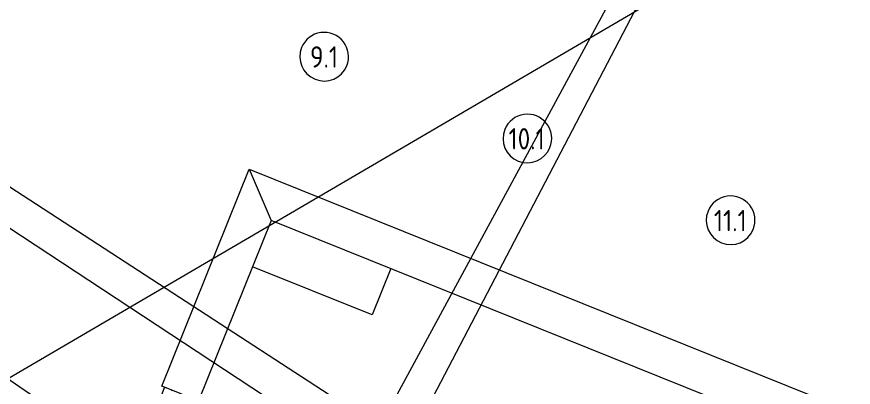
# Model space of a CAD drawing. Header units: millimetres. Extents: x -584918 to 2941280, y 3000189 to 4229862.
# Drawn here: x 187649 to 201394, y 3855939 to 3862035 of the extents above; entities that cross this region are included whole.
import ezdxf

# ---------------------------------------------------------------- set-up
doc = ezdxf.new("R2010")
doc.units = ezdxf.units.MM
for name, color, linetype, lineweight in [('Ограждение', 7, 'Continuous', 0), ('Оси', 7, 'Continuous', 0), ('Перекрытие', 7, 'Continuous', 0), ('Стены наружные', 7, 'Continuous', 0), ('Стены отделка', 7, 'Continuous', 0), ('экспертиза ДУ', 1, 'Continuous', 0), ('экспертиза ДУ пояснения', 6, 'Continuous', 0)]:
    doc.layers.add(name, color=color, linetype=linetype, lineweight=lineweight)
doc.styles.add('GOST Common', font='', dxfattribs={"width": 0.9, "height": 700})
doc.styles.get('GOST Common').set_extended_font_data('GOST Common')

# ---------------------------------------------------------------- blocks, each defined once
blk = doc.blocks.new('Ограждение - Ограждение-7956331-АР Этаж 02')
at = {"layer": 'Ограждение'}
for p, q in [((6001, 31542), (7440, 35113)), ((7440, 35113), (29781, 26110)), ((7440, 35113), (7800, 34267)), ((7800, 34267), (6604, 31299)), ((29131, 25671), (7800, 34267)), ((6047, 31523), (6001, 31542))]:
    blk.add_line(p, q, dxfattribs=at)
blk = doc.blocks.new('Ось сетки - Круг_Ø8 мм-6577-АР Этаж 02')
at = {"layer": 'Оси'}
for start, end in [(360, 180), (180, 360)]:
    blk.add_arc((0, 0), 4, start, end, dxfattribs=at)

msp = doc.modelspace()

# ---------------------------------------------------------------- hatches: boundary and pattern name
at = {"layer": 'Стены наружные'}
h = msp.add_hatch(dxfattribs=at)
h.set_pattern_fill('FP_17', color=256, style=0, pattern_type=2)
h.set_pattern_definition([(45, (184030.3, 3824416.36), (-235.7317, 235.7317), []), (45, (184187.46, 3824416.36), (-235.7317, 235.7317), [])])
h.paths.add_polyline_path([(190808.995, 3855635.949), (190811.986, 3855643.369), (190077.391, 3855939.4), (190074.4, 3855931.98), (190798.003, 3855640.379)])

# ---------------------------------------------------------------- linework, layer by layer
at = {"layer": 'Перекрытие'}
for p, q in [((193489.829, 3857130.223), (191523.489, 3857922.629)), ((193796.326, 3857890.789), (193489.829, 3857130.223))]:
    msp.add_line(p, q, dxfattribs=at)
at = {"layer": 'Стены отделка'}
for p, q in [((190077.391, 3855939.4), (189441.971, 3854362.618)), ((190819.406, 3855640.379), (190077.391, 3855939.4))]:
    msp.add_line(p, q, dxfattribs=at)
at = {"layer": 'экспертиза ДУ'}
for points in [[(198970.166, 3848178.875), (103297.279, 3914078.128)], [(206393.311, 3846119.358), (103297.279, 3914078.128)], [(103297.279, 3914078.128), (207300.809, 3846367.657)]]:
    msp.add_lwpolyline(points, dxfattribs=at)
at = {"layer": 'экспертиза ДУ пояснения'}
for points in [[(187713.406, 3844388.766), (211227.026, 3887861.872)], [(211227.026, 3887861.872), (188562.831, 3844431.723)], [(179530.743, 3851415.105), (236948.973, 3885060.627)]]:
    msp.add_lwpolyline(points, dxfattribs=at)

# ---------------------------------------------------------------- block references
at = {"layer": 'Ограждение'}
msp.add_blockref('Ограждение - Ограждение-7956331-АР Этаж 02', (184030.304, 3824416.364), dxfattribs=at)
at = {"layer": 'Оси', "xscale": 99.99999999999994, "yscale": 99.99999999999994, "zscale": 99.99999999999994, "rotation": 338.0513009164571}
for p in [(192700.059, 3861377.343), (196039.127, 3860031.748), (199378.195, 3858686.154)]:
    msp.add_blockref('Ось сетки - Круг_Ø8 мм-6577-АР Этаж 02', p, dxfattribs=at)

# ---------------------------------------------------------------- texts
at = {"layer": 'Оси', "char_height": 350, "attachment_point": 1, "style": 'GOST Common'}
for s, insert, width in [('9.1', (192467.598, 3861547.732), 577.215), ('10.1', (195729.266, 3860202.137), 764.80987), ('11.1', (199103.884, 3858856.543), 678.22762)]:
    msp.add_mtext(s, dxfattribs=dict(at, insert=insert, width=width))

doc.saveas('drawing.dxf')
